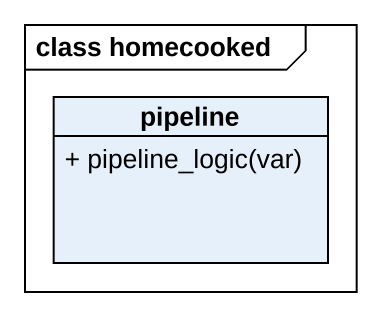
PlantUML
@startuml
mainframe class homecooked
hide circle
hide empty members
skinparam classAttributeIconSize 0
class pipeline {
  + pipeline_logic(var)
}
@enduml
